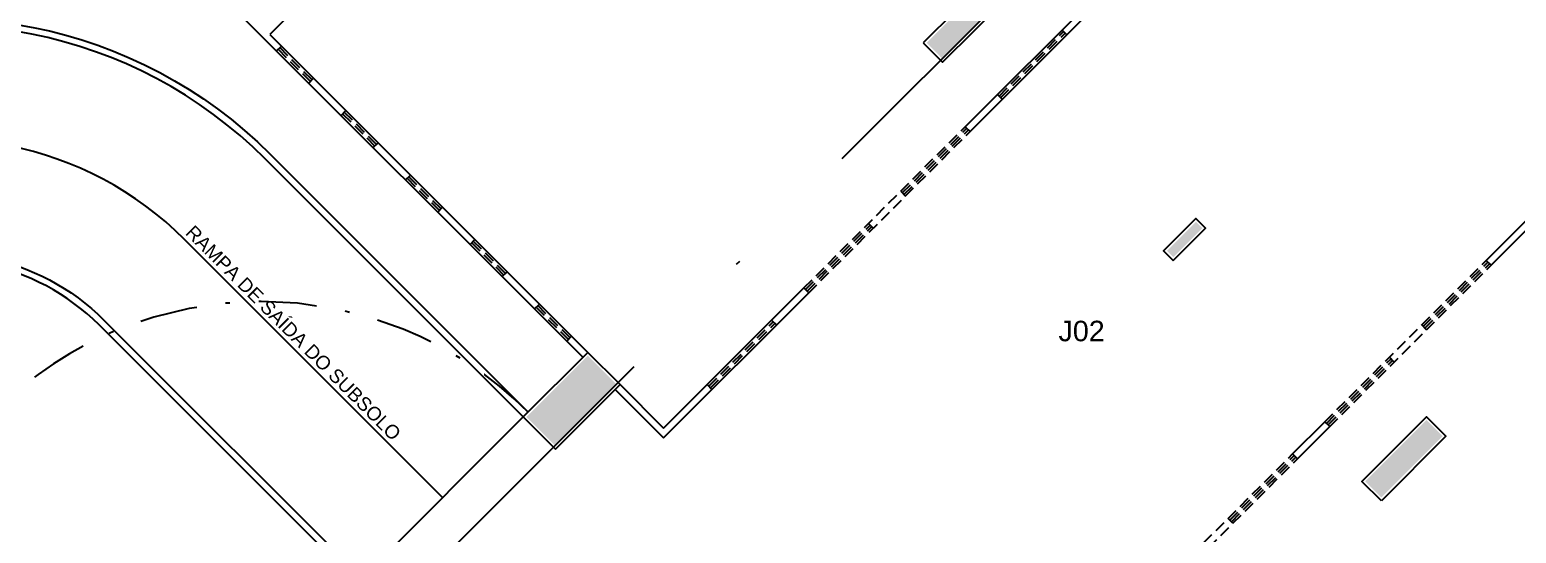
# Model space of a CAD drawing. Extents: x 308 to 539, y -42 to 210.
# Drawn here: x 378.66 to 411.25, y 98.4 to 109.45 of the extents above; entities that cross this region are included whole.
import ezdxf

# ---------------------------------------------------------------- set-up
doc = ezdxf.new("R2010")
doc.units = 0
doc.header["$LTSCALE"] = 2
doc.linetypes.add('DASHDOT2', pattern=[12.7, 6.35, -3.175, 0, -3.175])
doc.linetypes.add('HIDDEN', pattern=[0.375, 0.25, -0.125])
for name, color, linetype in [('ESQUADRIA-ALTA-ARY', 7, 'HIDDEN'), ('HACHURAS-ARY', 9, 'CONTINUOUS'), ('INDIC-CORTE-TBS', 4, 'DASHDOT2'), ('PAREDE-ALTA-ARY', 1, 'CONTINUOUS'), ('PILARES-PRINC-ARY', 5, 'CONTINUOUS'), ('PROJ-COBERTURA-ARY', 7, 'DASHDOT2'), ('RAMPA-ARY', 2, 'CONTINUOUS'), ('RAMPA-INT-ARY', 7, 'CONTINUOUS'), ('TEXTO-PB-COR-ARY', 12, 'CONTINUOUS')]:
    doc.layers.add(name, color=color, linetype=linetype)
doc.styles.add('ARIAL', font='arial.ttf', dxfattribs={"height": 0.5})

msp = doc.modelspace()

# ---------------------------------------------------------------- hatches: boundary and pattern name
at = {"layer": 'HACHURAS-ARY', "ltscale": 0.5}
for points in [[(400.015, 110.149), (399.661, 110.502), (398.318, 109.159), (398.671, 108.805)], [(404.363, 105.093), (404.222, 105.234), (403.586, 104.598), (403.727, 104.457)], [(391.529, 101.664), (390.893, 102.3), (389.549, 100.956), (390.186, 100.32)], [(409.631, 100.532), (409.278, 100.886), (407.934, 99.542), (408.288, 99.189)]]:
    msp.add_hatch(color=256, dxfattribs=at).paths.add_polyline_path(points)

# ---------------------------------------------------------------- linework, layer by layer
at = {"layer": 'ESQUADRIA-ALTA-ARY', "ltscale": 0.5}
for p, q in [((399.909, 107.992), (401.323, 109.406)), ((399.944, 107.957), (401.358, 109.371)), ((401.287, 109.442), (401.394, 109.336)), ((384.069, 108.982), (384.175, 109.088)), ((384.105, 109.017), (384.812, 108.31)), ((384.847, 108.346), (384.14, 109.053)), ((384.776, 108.275), (384.883, 108.381)), ((399.873, 108.027), (399.979, 107.921)), ((385.484, 107.568), (385.59, 107.674)), ((385.519, 107.603), (386.226, 106.896)), ((386.261, 106.931), (385.554, 107.639)), ((395.631, 103.785), (399.166, 107.32)), ((395.737, 103.679), (399.272, 107.214)), ((397.787, 105.871), (399.201, 107.285)), ((397.823, 105.835), (399.237, 107.25)), ((386.191, 106.861), (386.297, 106.967)), ((386.898, 106.154), (387.004, 106.26)), ((386.933, 106.189), (387.64, 105.482)), ((387.676, 105.517), (386.969, 106.224)), ((397.752, 105.906), (397.858, 105.8)), ((387.605, 105.447), (387.711, 105.553)), ((395.666, 103.75), (397.08, 105.164)), ((395.701, 103.714), (397.116, 105.128)), ((397.045, 105.199), (397.151, 105.093)), ((388.312, 104.739), (388.418, 104.846)), ((388.347, 104.775), (389.054, 104.068)), ((389.09, 104.103), (388.383, 104.81)), ((407.05, 100.85), (410.586, 104.386)), ((407.156, 100.744), (410.692, 104.28)), ((409.207, 102.936), (410.621, 104.351)), ((409.242, 102.901), (410.657, 104.315)), ((389.019, 104.032), (389.125, 104.138)), ((389.726, 103.325), (389.832, 103.431)), ((389.762, 103.361), (390.469, 102.653)), ((390.504, 102.689), (389.797, 103.396)), ((393.545, 101.628), (394.959, 103.042)), ((393.58, 101.593), (394.994, 103.007)), ((394.923, 103.078), (395.03, 102.972)), ((390.433, 102.618), (390.539, 102.724)), ((409.278, 102.866), (409.172, 102.972)), ((407.086, 100.815), (408.5, 102.229)), ((407.121, 100.78), (408.535, 102.194)), ((408.571, 102.159), (408.465, 102.265)), ((393.509, 101.664), (393.615, 101.557)), ((402.808, 96.608), (406.343, 100.143)), ((404.964, 98.694), (406.379, 100.108)), ((405, 98.658), (406.414, 100.073)), ((402.914, 96.502), (406.449, 100.037)), ((405.035, 98.623), (404.929, 98.729))]:
    msp.add_line(p, q, dxfattribs=at)
at = {"layer": 'INDIC-CORTE-TBS', "ltscale": 0.5}
msp.add_line((378.366, 88.518), (479.766, 189.917), dxfattribs=at)
at = {"layer": 'PAREDE-ALTA-ARY'}
for p, q in [((391.233, 116.66), (383.919, 109.345)), ((390.787, 102.265), (380.633, 112.419)), ((399.166, 107.32), (401.995, 110.149)), ((399.272, 107.214), (402.101, 110.043)), ((383.919, 109.345), (390.893, 102.371)), ((399.166, 107.32), (399.272, 107.214)), ((410.586, 104.386), (411.54, 105.34)), ((410.692, 104.28), (411.54, 105.128)), ((410.692, 104.28), (410.586, 104.386)), ((392.555, 100.709), (395.631, 103.785)), ((392.555, 100.497), (395.737, 103.679)), ((395.631, 103.785), (395.737, 103.679)), ((391.494, 101.557), (392.555, 100.497)), ((391.6, 101.664), (392.555, 100.709)), ((406.343, 100.143), (407.05, 100.85)), ((406.449, 100.037), (407.156, 100.744)), ((407.156, 100.744), (407.05, 100.85)), ((406.449, 100.037), (406.343, 100.143))]:
    msp.add_line(p, q, dxfattribs=at)
at = {"layer": 'PILARES-PRINC-ARY'}
for points in [[(398.247, 109.159), (398.671, 108.735), (400.085, 110.149), (399.661, 110.573)], [(403.727, 104.386), (404.434, 105.093), (404.222, 105.305), (403.515, 104.598)], [(390.186, 100.249), (391.6, 101.664), (390.893, 102.371), (389.479, 100.956)], [(408.288, 99.118), (407.864, 99.542), (409.278, 100.956), (409.702, 100.532)]]:
    msp.add_lwpolyline(points, close=True, dxfattribs=at)
at = {"layer": 'PROJ-COBERTURA-ARY', "ltscale": 0.1}
msp.add_lwpolyline([(389.585, 101.062, 1), (377.882, 89.36), (380.463, 86.779), (384.105, 90.421)], format="xyb", dxfattribs=at)
at = {"layer": 'RAMPA-ARY'}
msp.add_line((385.943, 97.421), (389.479, 100.956), dxfattribs=at)
for points in [[(389.479, 100.956), (383.822, 106.613, 0.303347), (372.924, 108.781), (364.668, 105.361), (364.611, 105.5), (372.867, 108.92, -0.303347), (383.928, 106.719), (389.585, 101.062)], [(385.837, 97.315), (380.18, 102.972, 0.303347), (374.895, 104.023), (366.639, 100.603), (366.581, 100.742), (374.837, 104.162, -0.303347), (380.286, 103.078), (385.943, 97.421)]]:
    msp.add_lwpolyline(points, format="xyb", dxfattribs=at)
at = {"layer": 'RAMPA-INT-ARY'}
msp.add_lwpolyline([(387.711, 99.189), (382.054, 104.846, 0.303347), (373.881, 106.471), (365.785, 103.118)], format="xyb", dxfattribs=at)

# ---------------------------------------------------------------- texts
at = {"layer": 'TEXTO-PB-COR-ARY', "style": 'ARIAL'}
msp.add_text('RAMPA DE SAÍDA DO SUBSOLO', height=0.3, rotation=315, dxfattribs=at).set_placement((382.052, 104.973))
msp.add_text('J02', height=0.45, dxfattribs=at).set_placement((401.211, 102.615))

doc.saveas('drawing.dxf')
